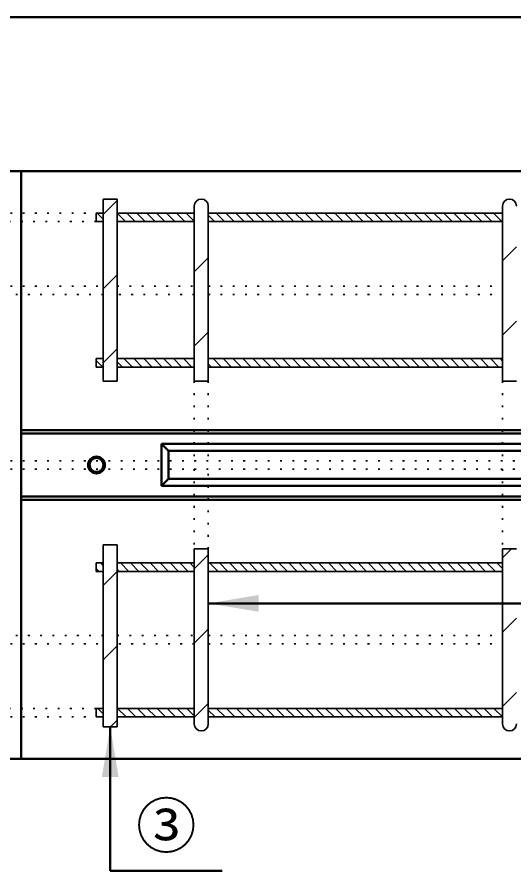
# Model space of a CAD drawing. Units: millimetres, scale not verified. Extents: x -2102 to 2102, y -1485 to 1485.
# Drawn here: x 1090 to 1445, y 452 to 1062 of the extents above; entities that cross this region are included whole.
import ezdxf
from ezdxf.enums import TextEntityAlignment as Align

# ---------------------------------------------------------------- set-up
doc = ezdxf.new("R2010")
doc.units = ezdxf.units.MM
doc.header["$LTSCALE"] = 5
doc.linetypes.add('DOTTED', pattern=[1.75, 0.25, -1.5])
doc.layers.add('0-0_V-nasSTD', color=7, linetype='Continuous', lineweight=35)
doc.layers.add('0-1_0', color=7, linetype='Continuous', lineweight=50)
doc.styles.add('ＭＳ ゴシック', font='')
doc.styles.get('ＭＳ ゴシック').set_extended_font_data('MS Gothic')

msp = doc.modelspace()

# ---------------------------------------------------------------- linework, layer by layer
at = {"layer": '0-0_V-nasSTD'}
for p, q in [((1151.85, 931.841), (1151.85, 801.841)), ((1151.85, 931.841), (1161.85, 931.841)), ((1151.85, 920.822), (1161.85, 930.822)), ((1161.85, 931.841), (1161.85, 801.841)), ((1146.85, 921.841), (1146.85, 915.841)), ((1146.85, 921.841), (1151.85, 921.841)), ((1147.513, 921.841), (1151.85, 917.504)), ((1161.85, 921.841), (1216.85, 921.841)), ((1161.85, 921.646), (1167.655, 915.841)), ((1168.726, 921.841), (1174.726, 915.841)), ((1175.797, 921.841), (1181.797, 915.841)), ((1182.868, 921.841), (1188.868, 915.841)), ((1189.94, 921.841), (1195.94, 915.841)), ((1197.011, 921.841), (1203.011, 915.841)), ((1204.082, 921.841), (1210.082, 915.841)), ((1211.153, 921.841), (1216.85, 916.143)), ((1216.85, 926.841), (1216.85, 801.841)), ((1226.85, 926.841), (1226.85, 801.841)), ((1226.85, 921.841), (1436.85, 921.841)), ((1232.366, 921.841), (1238.366, 915.841)), ((1239.437, 921.841), (1245.437, 915.841)), ((1246.508, 921.841), (1252.508, 915.841)), ((1253.579, 921.841), (1259.579, 915.841)), ((1260.65, 921.841), (1266.65, 915.841)), ((1267.721, 921.841), (1273.721, 915.841)), ((1274.792, 921.841), (1280.792, 915.841)), ((1281.863, 921.841), (1287.863, 915.841)), ((1288.935, 921.841), (1294.935, 915.841)), ((1296.006, 921.841), (1302.006, 915.841)), ((1303.077, 921.841), (1309.077, 915.841)), ((1310.148, 921.841), (1316.148, 915.841)), ((1317.219, 921.841), (1323.219, 915.841)), ((1324.29, 921.841), (1330.29, 915.841)), ((1331.361, 921.841), (1337.361, 915.841)), ((1338.432, 921.841), (1344.432, 915.841)), ((1345.503, 921.841), (1351.503, 915.841)), ((1352.574, 921.841), (1358.574, 915.841)), ((1359.645, 921.841), (1365.645, 915.841)), ((1366.716, 921.841), (1372.716, 915.841)), ((1373.787, 921.841), (1379.787, 915.841)), ((1380.858, 921.841), (1386.858, 915.841)), ((1387.929, 921.841), (1393.929, 915.841)), ((1395.001, 921.841), (1401.001, 915.841)), ((1402.072, 921.841), (1408.072, 915.841)), ((1409.143, 921.841), (1415.143, 915.841)), ((1416.214, 921.841), (1422.214, 915.841)), ((1423.285, 921.841), (1429.285, 915.841)), ((1430.356, 921.841), (1436.356, 915.841)), ((1436.85, 926.841), (1436.85, 801.841)), ((1146.85, 915.841), (1151.85, 915.841)), ((1161.85, 915.841), (1216.85, 915.841)), ((1226.85, 920.286), (1231.295, 915.841)), ((1226.85, 915.841), (1436.85, 915.841)), ((1436.85, 887.624), (1446.85, 897.624)), ((1216.85, 879.756), (1226.85, 889.756)), ((1151.85, 867.789), (1161.85, 877.789)), ((1436.85, 834.591), (1446.85, 844.591)), ((1216.85, 826.723), (1226.85, 836.723)), ((1151.85, 814.756), (1161.85, 824.756)), ((1146.85, 817.841), (1146.85, 811.841)), ((1146.85, 817.841), (1151.85, 817.841)), ((1161.85, 817.841), (1216.85, 817.841)), ((1166.66, 817.841), (1172.66, 811.841)), ((1173.731, 817.841), (1179.731, 811.841)), ((1180.802, 817.841), (1186.802, 811.841)), ((1187.874, 817.841), (1193.874, 811.841)), ((1194.945, 817.841), (1200.945, 811.841)), ((1202.016, 817.841), (1208.016, 811.841)), ((1209.087, 817.841), (1215.087, 811.841)), ((1226.85, 817.841), (1436.85, 817.841)), ((1230.3, 817.841), (1236.3, 811.841)), ((1237.371, 817.841), (1243.371, 811.841)), ((1244.442, 817.841), (1250.442, 811.841)), ((1251.513, 817.841), (1257.513, 811.841)), ((1258.584, 817.841), (1264.584, 811.841)), ((1265.655, 817.841), (1271.655, 811.841)), ((1272.726, 817.841), (1278.726, 811.841)), ((1279.797, 817.841), (1285.797, 811.841)), ((1286.868, 817.841), (1292.868, 811.841)), ((1293.94, 817.841), (1299.94, 811.841)), ((1301.011, 817.841), (1307.011, 811.841)), ((1308.082, 817.841), (1314.082, 811.841)), ((1315.153, 817.841), (1321.153, 811.841)), ((1322.224, 817.841), (1328.224, 811.841)), ((1329.295, 817.841), (1335.295, 811.841)), ((1336.366, 817.841), (1342.366, 811.841)), ((1343.437, 817.841), (1349.437, 811.841)), ((1350.508, 817.841), (1356.508, 811.841)), ((1357.579, 817.841), (1363.579, 811.841)), ((1364.65, 817.841), (1370.65, 811.841)), ((1371.721, 817.841), (1377.721, 811.841)), ((1378.792, 817.841), (1384.792, 811.841)), ((1385.863, 817.841), (1391.863, 811.841)), ((1392.935, 817.841), (1398.935, 811.841)), ((1400.006, 817.841), (1406.006, 811.841)), ((1407.077, 817.841), (1413.077, 811.841)), ((1414.148, 817.841), (1420.148, 811.841)), ((1421.219, 817.841), (1427.219, 811.841)), ((1428.29, 817.841), (1434.29, 811.841)), ((1435.361, 817.841), (1436.85, 816.352)), ((1146.85, 816.438), (1151.447, 811.841)), ((1146.85, 811.841), (1151.85, 811.841)), ((1161.85, 815.58), (1165.589, 811.841)), ((1161.85, 811.841), (1216.85, 811.841)), ((1226.85, 814.22), (1229.229, 811.841)), ((1226.85, 811.841), (1436.85, 811.841)), ((1151.85, 801.841), (1161.85, 801.841)), ((1216.85, 801.841), (1226.85, 801.841)), ((1436.85, 801.841), (1446.85, 801.841)), ((1151.85, 684.841), (1151.85, 554.841)), ((1151.85, 684.841), (1161.85, 684.841)), ((1161.85, 684.841), (1161.85, 554.841)), ((1216.85, 681.841), (1216.85, 556.841)), ((1216.85, 681.841), (1226.85, 681.841)), ((1216.85, 667.624), (1226.85, 677.624)), ((1226.85, 681.841), (1226.85, 556.841)), ((1436.85, 681.841), (1436.85, 556.841)), ((1436.85, 681.841), (1446.85, 681.841)), ((1436.85, 675.492), (1443.199, 681.841)), ((1146.85, 671.841), (1146.85, 665.841)), ((1146.85, 671.841), (1151.85, 671.841)), ((1150.026, 671.841), (1151.85, 670.016)), ((1161.85, 671.841), (1216.85, 671.841)), ((1164.168, 671.841), (1170.168, 665.841)), ((1171.239, 671.841), (1177.239, 665.841)), ((1178.31, 671.841), (1184.31, 665.841)), ((1185.381, 671.841), (1191.381, 665.841)), ((1192.452, 671.841), (1198.452, 665.841)), ((1199.523, 671.841), (1205.523, 665.841)), ((1206.594, 671.841), (1212.594, 665.841)), ((1213.665, 671.841), (1216.85, 668.656)), ((1226.85, 671.841), (1436.85, 671.841)), ((1227.808, 671.841), (1233.808, 665.841)), ((1234.879, 671.841), (1240.879, 665.841)), ((1241.95, 671.841), (1247.95, 665.841)), ((1249.021, 671.841), (1255.021, 665.841)), ((1256.092, 671.841), (1262.092, 665.841)), ((1263.163, 671.841), (1269.163, 665.841)), ((1270.234, 671.841), (1276.234, 665.841)), ((1277.305, 671.841), (1283.305, 665.841)), ((1284.376, 671.841), (1290.376, 665.841)), ((1291.447, 671.841), (1297.447, 665.841)), ((1298.518, 671.841), (1304.518, 665.841)), ((1305.589, 671.841), (1311.589, 665.841)), ((1312.66, 671.841), (1318.66, 665.841)), ((1319.731, 671.841), (1325.731, 665.841)), ((1326.802, 671.841), (1332.802, 665.841)), ((1333.874, 671.841), (1339.874, 665.841)), ((1340.945, 671.841), (1346.945, 665.841)), ((1348.016, 671.841), (1354.016, 665.841)), ((1355.087, 671.841), (1361.087, 665.841)), ((1362.158, 671.841), (1368.158, 665.841)), ((1369.229, 671.841), (1375.229, 665.841)), ((1376.3, 671.841), (1382.3, 665.841)), ((1383.371, 671.841), (1389.371, 665.841)), ((1390.442, 671.841), (1396.442, 665.841)), ((1397.513, 671.841), (1403.513, 665.841)), ((1404.584, 671.841), (1410.584, 665.841)), ((1411.655, 671.841), (1417.655, 665.841)), ((1418.726, 671.841), (1424.726, 665.841)), ((1425.797, 671.841), (1431.797, 665.841)), ((1432.868, 671.841), (1436.85, 667.859)), ((1146.85, 667.945), (1148.955, 665.841)), ((1146.85, 665.841), (1151.85, 665.841)), ((1151.85, 655.657), (1161.85, 665.657)), ((1161.85, 667.088), (1163.097, 665.841)), ((1161.85, 665.841), (1216.85, 665.841)), ((1226.85, 665.841), (1436.85, 665.841)), ((1436.85, 622.459), (1446.85, 632.459)), ((1216.85, 614.591), (1226.85, 624.591)), ((1151.85, 602.624), (1161.85, 612.624)), ((1436.85, 569.426), (1446.85, 579.426)), ((1146.85, 567.841), (1146.85, 561.841)), ((1146.85, 567.841), (1151.85, 567.841)), ((1147.96, 567.841), (1151.85, 563.95)), ((1161.85, 567.841), (1216.85, 567.841)), ((1162.102, 567.841), (1168.102, 561.841)), ((1169.173, 567.841), (1175.173, 561.841)), ((1176.244, 567.841), (1182.244, 561.841)), ((1183.315, 567.841), (1189.315, 561.841)), ((1190.386, 567.841), (1196.386, 561.841)), ((1197.457, 567.841), (1203.457, 561.841)), ((1204.528, 567.841), (1210.528, 561.841)), ((1211.599, 567.841), (1216.85, 562.59)), ((1216.85, 561.558), (1226.85, 571.558)), ((1226.85, 567.841), (1436.85, 567.841)), ((1232.813, 567.841), (1238.813, 561.841)), ((1239.884, 567.841), (1245.884, 561.841)), ((1246.955, 567.841), (1252.955, 561.841)), ((1254.026, 567.841), (1260.026, 561.841)), ((1261.097, 567.841), (1267.097, 561.841)), ((1268.168, 567.841), (1274.168, 561.841)), ((1275.239, 567.841), (1281.239, 561.841)), ((1282.31, 567.841), (1288.31, 561.841)), ((1289.381, 567.841), (1295.381, 561.841)), ((1296.452, 567.841), (1302.452, 561.841)), ((1303.523, 567.841), (1309.523, 561.841)), ((1310.594, 567.841), (1316.594, 561.841)), ((1317.665, 567.841), (1323.665, 561.841)), ((1324.736, 567.841), (1330.736, 561.841)), ((1331.808, 567.841), (1337.808, 561.841)), ((1338.879, 567.841), (1344.879, 561.841)), ((1345.95, 567.841), (1351.95, 561.841)), ((1353.021, 567.841), (1359.021, 561.841)), ((1360.092, 567.841), (1366.092, 561.841)), ((1367.163, 567.841), (1373.163, 561.841)), ((1374.234, 567.841), (1380.234, 561.841)), ((1381.305, 567.841), (1387.305, 561.841)), ((1388.376, 567.841), (1394.376, 561.841)), ((1395.447, 567.841), (1401.447, 561.841)), ((1402.518, 567.841), (1408.518, 561.841)), ((1409.589, 567.841), (1415.589, 561.841)), ((1416.66, 567.841), (1422.66, 561.841)), ((1423.731, 567.841), (1429.731, 561.841)), ((1430.802, 567.841), (1436.802, 561.841)), ((1146.85, 561.879), (1146.889, 561.841)), ((1146.85, 561.841), (1151.85, 561.841)), ((1161.85, 561.841), (1216.85, 561.841)), ((1226.85, 566.732), (1231.742, 561.841)), ((1226.85, 561.841), (1436.85, 561.841)), ((1157.1, 554.841), (1161.85, 559.591)), ((1151.85, 554.841), (1161.85, 554.841))]:
    msp.add_line(p, q, dxfattribs=at)
at = {"layer": '0-0_V-nasSTD', "linetype": 'DOTTED'}
for p, q in [((831.85, 921.841), (1146.85, 921.841)), ((1146.85, 915.841), (831.85, 915.841)), ((831.85, 869.556), (1151.85, 869.556)), ((1161.85, 869.556), (1216.85, 869.556)), ((1226.85, 869.556), (1436.85, 869.556)), ((1151.85, 863.556), (831.85, 863.556)), ((1216.85, 863.556), (1161.85, 863.556)), ((1226.85, 863.556), (1436.85, 863.556)), ((1216.85, 801.841), (1216.85, 744.841)), ((1226.85, 801.841), (1226.85, 744.841)), ((1436.85, 801.841), (1436.85, 744.841)), ((831.85, 744.841), (1806.85, 744.841)), ((831.85, 738.841), (1806.85, 738.841)), ((1216.85, 738.841), (1216.85, 681.841)), ((1226.85, 681.841), (1226.85, 738.841)), ((1436.85, 738.841), (1436.85, 681.841)), ((1151.85, 620.126), (831.85, 620.126)), ((1161.85, 620.126), (1216.85, 620.126)), ((1226.85, 620.126), (1436.85, 620.126)), ((831.85, 614.126), (1151.85, 614.126)), ((1216.85, 614.126), (1161.85, 614.126)), ((1226.85, 614.126), (1436.85, 614.126)), ((1146.85, 567.841), (831.85, 567.841)), ((831.85, 561.841), (1146.85, 561.841))]:
    msp.add_line(p, q, dxfattribs=at)
at = {"layer": '0-0_V-nasSTD', "lineweight": 50}
for p, q in [((1226.85, 642.983), (1934.85, 642.983)), ((1156.85, 451.841), (1156.85, 554.841))]:
    msp.add_line(p, q, dxfattribs=at)
for radius in [6, 5]:
    msp.add_circle((1147.05, 741.841), radius, dxfattribs=at)
at = {"layer": '0-0_V-nasSTD'}
for centre, start, end in [((1221.85, 926.841), 0, 180), ((1441.85, 926.841), 0, 180), ((1221.85, 556.841), 180, 0), ((1441.85, 556.841), 180, 0)]:
    msp.add_arc(centre, 5, start, end, dxfattribs=at)
for points in [[(1226.85, 642.983), (1262.85, 636.983), (1262.85, 648.983)], [(1150.85, 518.841), (1156.85, 554.841), (1162.85, 518.841)]]:
    msp.add_solid(points, dxfattribs=at)
at = {"layer": '0-1_0'}
for p, q in [((-168.15, 1061.841), (1831.85, 1061.841)), ((570.35, 951.841), (1093.35, 951.841)), ((1087.35, 951.841), (1093.35, 951.841)), ((1831.85, 951.841), (1093.35, 951.841)), ((1093.35, 531.841), (1093.35, 951.841)), ((1093.35, 766.841), (1831.85, 766.841)), ((1093.35, 764.341), (1831.85, 764.341)), ((1193.35, 756.841), (1731.85, 756.841)), ((1193.35, 726.841), (1193.35, 756.841)), ((1198.35, 751.841), (1193.35, 756.841)), ((1198.35, 751.841), (1726.85, 751.841)), ((1198.35, 731.841), (1198.35, 751.841)), ((1198.35, 731.841), (1193.35, 726.841)), ((1193.35, 726.841), (1731.85, 726.841)), ((1198.35, 731.841), (1726.85, 731.841)), ((1093.35, 719.341), (1831.85, 719.341)), ((1093.35, 716.841), (1831.85, 716.841)), ((1093.35, 531.841), (570.35, 531.841)), ((1093.35, 531.841), (1831.85, 531.841)), ((1156.85, 451.841), (1236.85, 451.841))]:
    msp.add_line(p, q, dxfattribs=at)

# ---------------------------------------------------------------- texts
at = {"layer": '0-0_V-nasSTD', "style": 'ＭＳ ゴシック'}
msp.add_text('③', height=31.67, dxfattribs=at).set_placement((1175.25, 458.841), align=Align.BOTTOM_LEFT)

doc.saveas('drawing.dxf')
